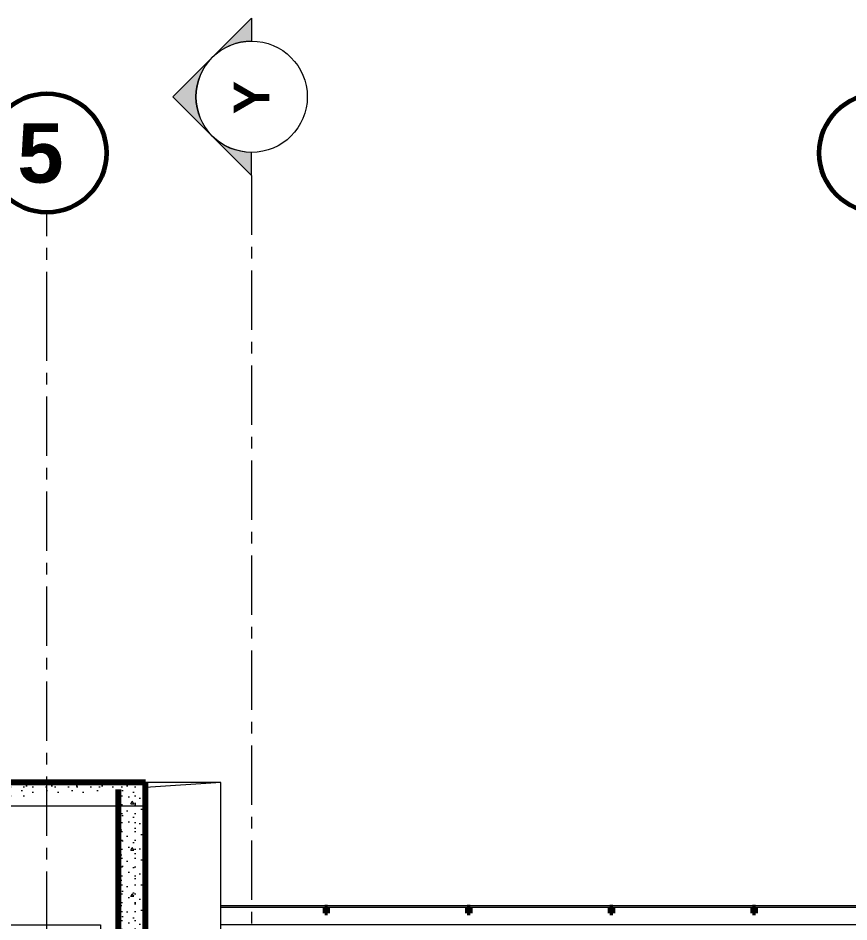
# Model space of a CAD drawing. Header units: inches. Extents: x -19 to 5698, y -728 to 92.
# Drawn here: x 314.58 to 321.57, y 39.93 to 47.54 of the extents above; entities that cross this region are included whole.
import ezdxf

# ---------------------------------------------------------------- set-up
doc = ezdxf.new("R2010")
doc.units = ezdxf.units.IN
doc.header["$MEASUREMENT"] = 0
doc.set_wipeout_variables(frame=1)
doc.linetypes.add('Punto & Raya', pattern=[0.65, 0.5, -0.075, 0, -0.075])
doc.linetypes.add('Wipeout_Contour', pattern=[1, 0, -1])
for name, color, linetype in [('02 _ ARQ _ ALB _ Ejes Generales', 251, 'Continuous'), ('02 _ ARQ _ ZON _ Espacio.3D', 7, 'Continuous'), ('08 _ STR _ EXT _ 07 Losa Aligerada', 7, 'Continuous'), ('08 _ STR _ EXT _ 08 Placas Inclinadas', 7, 'Continuous'), ('Acabado - Muros', 7, 'Continuous'), ('Marcador - Secciones', 7, 'Continuous')]:
    doc.layers.add(name, color=color, linetype=linetype)
doc.styles.add('Estilo_Generado_1', font='swisseb.ttf')
pattern_1 = [(0, (277.50006, 1e-08), (0, 0.3897114), [0.024375, -0.200625]), (0, (277.61256, 0.19486), (0, 0.3897114), [0.024375, -0.200625]), (60, (277.50006, 1e-08), (-0.3375, 0.1948557), [0.024375, -0.200625]), (60, (277.72506, 1e-08), (-0.3375, 0.1948557), [0.024375, -0.200625]), (120, (277.52444, 1e-08), (0.3375, 0.1948557), [0.024375, -0.200625]), (120, (277.74944, 1e-08), (0.3375, 0.1948557), [0.024375, -0.200625]), (0, (277.50006, 0.0375), (0, 0.075), [0, -0.075, 0, -0.1125]), (45, (277.53756, 0.0375), (-0.05303301, 0.05303301), [0, -0.05625, 0, -0.09375])]

msp = doc.modelspace()

# ---------------------------------------------------------------- hatches: boundary and pattern name
at = {"layer": '08 _ STR _ EXT _ 08 Placas Inclinadas', "linetype": 'Continuous', "lineweight": 9}
h = msp.add_hatch(dxfattribs=at)
h.set_pattern_fill('HORMIGÓN_EN_MASA_0002', color=250, style=0, pattern_type=2)
h.set_pattern_definition(pattern_1)
h.paths.add_polyline_path([(310.7973, 40.9445), (311.4324, 40.9), (313.426, 40.9), (315.4178, 41.0394), (315.4178, 41.1), (310.7973, 41.1)])
at = {"layer": 'Acabado - Muros', "linetype": 'Continuous', "lineweight": 0}
for points in [[(315.7065, 39.95), (315.7065, 40.05), (315.6488, 40.05), (315.6488, 39.95)], [(315.9575, 40), (315.9825, 40), (315.9825, 40.05), (315.9575, 40.05)], [(317.1575, 40), (317.1825, 40), (317.1825, 40.05), (317.1575, 40.05)], [(318.3575, 40), (318.3825, 40), (318.3825, 40.05), (318.3575, 40.05)], [(319.5575, 40), (319.5825, 40), (319.5825, 40.05), (319.5575, 40.05)], [(320.7575, 40), (320.7825, 40), (320.7825, 40.05), (320.7575, 40.05)]]:
    msp.add_hatch(color=254, dxfattribs=at).paths.add_polyline_path(points)
at = {"layer": 'Acabado - Muros', "linetype": 'Continuous', "lineweight": 9}
for points in [[(315.6834, 40.06), (315.6834, 40.05), (315.965, 40.05), (315.965, 40.06)], [(315.975, 40.06), (315.975, 40.05), (317.165, 40.05), (317.165, 40.06)], [(317.175, 40.06), (317.175, 40.05), (318.365, 40.05), (318.365, 40.06)], [(318.375, 40.06), (318.375, 40.05), (319.565, 40.05), (319.565, 40.06)], [(319.575, 40.06), (319.575, 40.05), (320.765, 40.05), (320.765, 40.06)], [(320.775, 40.06), (320.775, 40.05), (321.965, 40.05), (321.965, 40.06)]]:
    msp.add_hatch(color=250, dxfattribs=at).paths.add_polyline_path(points)
at = {"layer": 'Marcador - Secciones', "linetype": 'Continuous', "lineweight": 13}
for points in [[(316.5425, 47.5361), (316.2113, 47.2048, -0.198912), (316.5425, 47.342)], [(316.2113, 47.2048), (315.88, 46.8736), (316.2113, 46.5423, -0.414214)], [(316.5425, 46.2111), (316.5425, 46.4051, -0.198912), (316.2113, 46.5423)]]:
    msp.add_hatch(color=7, dxfattribs=at).paths.add_polyline_path(points)

# ---------------------------------------------------------------- linework, layer by layer
at = {"layer": '02 _ ARQ _ ALB _ Ejes Generales', "color": 251, "linetype": 'Punto & Raya', "lineweight": 13, "true_color": 0x636466}
for p, q in [((314.82, 44.9), (314.82, 45.9)), ((314.82, 3.05), (314.82, 44.9))]:
    msp.add_line(p, q, dxfattribs=at)
at = {"layer": '02 _ ARQ _ ALB _ Ejes Generales', "color": 7, "linetype": 'Continuous', "lineweight": 60}
for centre in [(314.82, 46.4), (321.82, 46.4)]:
    msp.add_circle(centre, 0.5, dxfattribs=at)
at = {"layer": '02 _ ARQ _ ZON _ Espacio.3D', "color": 9, "linetype": 'Continuous', "lineweight": 5, "flags": 128}
msp.add_lwpolyline([(311.4324, 39.45), (314.37, 39.45), (314.37, 39.9), (315.27, 39.9), (315.27, 39.45), (315.9666, 39.45), (315.9666, 40.9), (311.4324, 40.9)], close=True, dxfattribs=at)
at = {"layer": '08 _ STR _ EXT _ 07 Losa Aligerada', "color": 7, "linetype": 'Continuous', "lineweight": 18, "flags": 128}
msp.add_lwpolyline([(329.07, 26.75), (329.07, 29.7), (329.07, 35.2005), (329.07, 39.9), (321.17, 39.9), (316.0529, 39.9), (316.0529, 40.9), (311.4324, 40.9)], dxfattribs=at)
at = {"layer": '08 _ STR _ EXT _ 08 Placas Inclinadas', "color": 7, "linetype": 'Continuous', "lineweight": 80}
msp.add_line((315.4178, 41.0394), (315.4178, 39.4), dxfattribs=at)
at = {"layer": '08 _ STR _ EXT _ 08 Placas Inclinadas', "color": 7, "linetype": 'Continuous', "lineweight": 80, "flags": 128}
msp.add_lwpolyline([(315.4178, 41.1), (310.7973, 41.1)], dxfattribs=at)
at = {"layer": 'Acabado - Muros', "color": 7, "linetype": 'Continuous', "lineweight": 60}
for p, q in [((315.6488, 40.05), (315.6488, 39.95)), ((315.7065, 40.05), (315.6488, 40.05)), ((315.7065, 40.05), (315.7065, 39.95)), ((315.9575, 40.05), (315.9575, 40)), ((315.9825, 40.05), (315.9575, 40.05)), ((315.9825, 40.05), (315.9825, 40)), ((317.1575, 40.05), (317.1575, 40)), ((317.1825, 40.05), (317.1575, 40.05)), ((317.1825, 40.05), (317.1825, 40)), ((318.3575, 40.05), (318.3575, 40)), ((318.3825, 40.05), (318.3575, 40.05)), ((318.3825, 40.05), (318.3825, 40)), ((319.5825, 40.05), (319.5575, 40.05)), ((319.5575, 40.05), (319.5575, 40)), ((319.5825, 40.05), (319.5825, 40)), ((320.7575, 40.05), (320.7575, 40)), ((320.7825, 40.05), (320.7575, 40.05)), ((320.7825, 40.05), (320.7825, 40)), ((315.9825, 40), (315.9575, 40)), ((317.1825, 40), (317.1575, 40)), ((318.3825, 40), (318.3575, 40)), ((319.5825, 40), (319.5575, 40)), ((320.7825, 40), (320.7575, 40)), ((315.7065, 39.95), (315.6488, 39.95))]:
    msp.add_line(p, q, dxfattribs=at)
at = {"layer": 'Acabado - Muros', "color": 7, "linetype": 'Continuous', "lineweight": 13, "flags": 128}
for points in [[(315.6834, 40.06), (315.6834, 40.05), (315.965, 40.05), (315.965, 40.06)], [(315.975, 40.06), (315.975, 40.05), (317.165, 40.05), (317.165, 40.06)], [(317.175, 40.06), (317.175, 40.05), (318.365, 40.05), (318.365, 40.06)], [(318.375, 40.06), (318.375, 40.05), (319.565, 40.05), (319.565, 40.06)], [(319.575, 40.06), (319.575, 40.05), (320.765, 40.05), (320.765, 40.06)], [(320.775, 40.06), (320.775, 40.05), (321.965, 40.05), (321.965, 40.06)]]:
    msp.add_lwpolyline(points, close=True, dxfattribs=at)
at = {"layer": 'Marcador - Secciones', "color": 251, "linetype": 'Punto & Raya', "lineweight": 13, "true_color": 0x636466}
msp.add_line((316.5425, 46.2111), (316.5425, 0.8878), dxfattribs=at)
at = {"layer": 'Marcador - Secciones', "color": 7, "linetype": 'Continuous', "lineweight": 13, "flags": 128}
for points in [[(316.5425, 47.5361), (316.5425, 47.342, 0.198912), (316.2113, 47.2048)], [(316.2113, 47.2048, 0.414214), (316.2113, 46.5423), (315.88, 46.8736)], [(316.5425, 46.2111), (316.5425, 46.4051, -0.198912), (316.2113, 46.5423)]]:
    msp.add_lwpolyline(points, format="xyb", close=True, dxfattribs=at)
at = {"layer": 'Marcador - Secciones', "color": 7, "linetype": 'Continuous', "lineweight": 13}
msp.add_circle((316.5425, 46.8736), 0.4685, dxfattribs=at)

# ---------------------------------------------------------------- texts
at = {"layer": '02 _ ARQ _ ALB _ Ejes Generales', "color": 7, "lineweight": 30, "insert": (314.5709, 46.65), "char_height": 0.5, "attachment_point": 1, "style": 'Estilo_Generado_1'}
msp.add_mtext('\\A1;{\\pql;\\pt0;\\fSwis721 Ex BT|b1|i0|c0|p34;5}', dxfattribs=at)
at = {"layer": 'Marcador - Secciones', "color": 5, "lineweight": 25, "insert": (316.6925, 46.7268), "char_height": 0.3, "attachment_point": 7, "rotation": 90, "style": 'Estilo_Generado_1'}
msp.add_mtext('\\A1;{\\pql;\\pt0;\\fSwis721 Ex BT|b1|i0|c0|p34;Y}', dxfattribs=at)

# ---------------------------------------------------------------- wipeouts: each hides what was drawn before it
at = {"color": 254, "linetype": 'Wipeout_Contour', "lineweight": 0, "ltscale": 7353.154014}
msp.add_wipeout([(315.6488, 41.1), (315.6488, 41.0556), (316.2838, 41.1)], dxfattribs=at).dxf.layer = '08 _ STR _ EXT _ 08 Placas Inclinadas'

# ---------------------------------------------------------------- next in the draw order: hatches: boundary and pattern name
at = {"layer": '08 _ STR _ EXT _ 08 Placas Inclinadas', "linetype": 'Continuous', "lineweight": 9}
h = msp.add_hatch(dxfattribs=at)
h.set_pattern_fill('HORMIGÓN_EN_MASA_0002', color=250, style=0, pattern_type=2)
h.set_pattern_definition(pattern_1)
h.paths.add_polyline_path([(315.4178, 41.0394), (315.6488, 41.0556), (315.6488, 41.1), (315.4178, 41.1)])

# ---------------------------------------------------------------- next in the draw order: wipeouts: each hides what was drawn before it
at = {"color": 254, "linetype": 'Wipeout_Contour', "lineweight": 0, "ltscale": 9803.894905}
msp.add_wipeout([(316.2838, 39.4), (316.2838, 41.1), (315.6488, 41.0556), (315.6488, 39.4)], dxfattribs=at).dxf.layer = '08 _ STR _ EXT _ 08 Placas Inclinadas'

# ---------------------------------------------------------------- next in the draw order: hatches: boundary and pattern name
at = {"layer": '08 _ STR _ EXT _ 08 Placas Inclinadas', "linetype": 'Continuous', "lineweight": 9}
h = msp.add_hatch(dxfattribs=at)
h.set_pattern_fill('HORMIGÓN_EN_MASA_0002', color=250, style=0, pattern_type=2)
h.set_pattern_definition(pattern_1)
h.paths.add_polyline_path([(315.6488, 39.4), (315.6488, 41.0556), (315.4178, 41.0394), (315.4178, 39.4)])

# ---------------------------------------------------------------- next in the draw order: linework, layer by layer
at = {"layer": '08 _ STR _ EXT _ 08 Placas Inclinadas', "color": 7, "linetype": 'Continuous', "lineweight": 80}
for p, q in [((315.6488, 41.0556), (315.6488, 41.1)), ((315.6488, 39.4), (315.6488, 41.0556))]:
    msp.add_line(p, q, dxfattribs=at)
at = {"layer": '08 _ STR _ EXT _ 08 Placas Inclinadas', "color": 7, "linetype": 'Continuous', "lineweight": 80, "flags": 128}
msp.add_lwpolyline([(315.6488, 41.1), (315.4178, 41.1)], dxfattribs=at)
at = {"layer": '08 _ STR _ EXT _ 08 Placas Inclinadas', "color": 7, "linetype": 'Continuous', "lineweight": 13, "flags": 128}
for points in [[(316.2838, 41.1), (315.6488, 41.1)], [(316.2838, 41.1), (315.6488, 41.0556)], [(316.2838, 39.4), (316.2838, 41.1)]]:
    msp.add_lwpolyline(points, dxfattribs=at)

doc.saveas('drawing.dxf')
